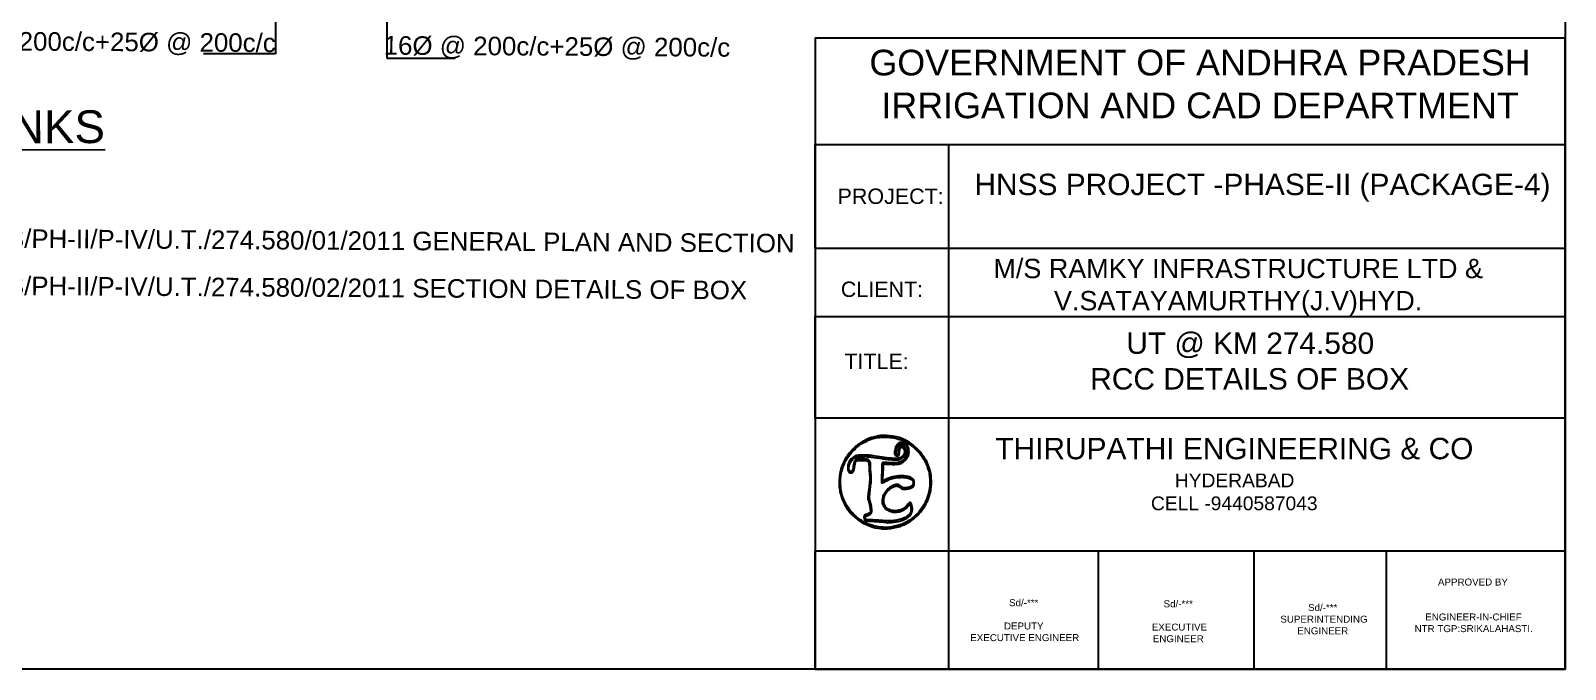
# Model space of a CAD drawing. Header units: millimetres. Extents: x 5124 to 6568637, y 2311 to 91879094.
# Drawn here: x 3810729 to 3820866, y 45935906 to 45940123 of the extents above; entities that cross this region are included whole.
import ezdxf

# ---------------------------------------------------------------- set-up
doc = ezdxf.new("R2010")
doc.units = ezdxf.units.MM
doc.header["$MEASUREMENT"] = 0
for name, color, linetype in [('DIMENSION', 7, 'Continuous'), ('DRAWING', 7, 'Continuous'), ('TEXT', 7, 'Continuous')]:
    doc.layers.add(name, color=color, linetype=linetype)
doc.styles.get("Standard").update_dxf_attribs({"font": 'arial.ttf', "height": 150})
doc.dimstyles.get("Standard").update_dxf_attribs({"dimtxt": 200, "dimasz": 110, "dimexe": 0.18, "dimexo": 0.0625, "dimgap": 0.09, "dimtad": 0, "dimtih": 1, "dimtoh": 1, "dimdec": 0, "dimzin": 0, "dimdsep": 46, "dimtxsty": 'Standard', "dimblk": 'OBLIQUE', "dimcen": 0.09, "dimse1": 1, "dimse2": 1, "dimadec": 0, "dimazin": 0, "dimtfac": 1, "dimtdec": 0, "dimtofl": 0, "dimtmove": 0, "dimatfit": 3, "dimfxl": 1, "dimtolj": 1, "dimtzin": 0, "dimarcsym": 0})

# ---------------------------------------------------------------- blocks, each defined once
blk = doc.blocks.new('_Oblique')
at = {"color": 0, "linetype": 'ByBlock', "lineweight": -2}
blk.add_line((-0.5, -0.5), (0.5, 0.5), dxfattribs=at)
blk = doc.blocks.new('*D120')
at = {"layer": 'Defpoints', "color": 0, "transparency": 16777216}
for p in [(3818485, 45946502), (3818485, 45946308), (3817886, 45939327)]:
    blk.add_point(p, dxfattribs=at)
at = {"layer": 'DIMENSION', "color": 0, "lineweight": -2, "transparency": 16777216}
for p, q in [((3817886, 45946308), (3818080, 45946308)), ((3818485, 45946308), (3818411, 45946308))]:
    blk.add_line(p, q, dxfattribs=at)
at = {"layer": 'DIMENSION', "color": 0, "lineweight": -2, "transparency": 16777216, "xscale": 95, "yscale": 95, "zscale": 95, "rotation": 180}
blk.add_blockref('_Oblique', (3817886, 45946308), dxfattribs=at)
at = {"layer": 'DIMENSION', "color": 0, "lineweight": -2, "transparency": 16777216, "xscale": 95, "yscale": 95, "zscale": 95}
blk.add_blockref('_Oblique', (3818485, 45946308), dxfattribs=at)
at = {"layer": 'DIMENSION', "color": 0, "transparency": 16777216, "insert": (3818245, 45946308), "char_height": 150, "attachment_point": 5}
blk.add_mtext('\\A1;350', dxfattribs=at)

msp = doc.modelspace()

# ---------------------------------------------------------------- linework, layer by layer
for points in [[(3816322.4, 45937446.1, 0.011371), (3816288.7, 45937438, 0.02579), (3816263.8, 45937430, 0.027062), (3816240.5, 45937419.7, 0.013799), (3816212.5, 45937404.4, 0.049276), (3816187.2, 45937386.2, 0.020623), (3816156.8, 45937357.1, 0.020736), (3816128.4, 45937324.9, 0.039557), (3816108.8, 45937296.4, 0.070595), (3816077.5, 45937218.7, 0.067578), (3816068.4, 45937134.1, 0.067285), (3816082.1, 45937049.9, 0.06891), (3816117.8, 45936973, 0.057705), (3816159.7, 45936921.9, 0.054334), (3816212.9, 45936880.6, 0.05355), (3816274.6, 45936851.2, 0.052844), (3816341.4, 45936835.4, 0.040381), (3816379, 45936833.7, 0.03202), (3816419.5, 45936837.8, 0.031364), (3816460.1, 45936847.1, 0.03411), (3816498, 45936861.2, 0.075635), (3816574, 45936910.6, 0.073326), (3816632.8, 45936980.8, 0.073591), (3816668.7, 45937064.7, 0.077104), (3816678, 45937154.1, 0.004861), (3816676.5, 45937178.9, 0.019003), (3816674.9, 45937194.2, 0.02286), (3816672.2, 45937207.9, 0.009468), (3816667.4, 45937226.1, 0.065489), (3816638, 45937294.5, 0.057691), (3816590.8, 45937356.3, 0.058022), (3816531.1, 45937405.3, 0.068022), (3816464.7, 45937436.2, 0.035725), (3816431.3, 45937444, 0.021943), (3816391.1, 45937448.6, 0.021989), (3816351.9, 45937449.6, 0.048915)], [(3816448.7, 45937429.7, -0.010053), (3816470.6, 45937423.4, -0.02116), (3816487.3, 45937417.4, -0.022523), (3816502.8, 45937410.4, -0.013074), (3816520.7, 45937400.6, -0.040153), (3816554.2, 45937377.4, -0.032263), (3816586.2, 45937347.4, -0.031944), (3816614.5, 45937313.2, -0.036921), (3816636.7, 45937277.3, -0.012801), (3816644.3, 45937261.8, -0.018323), (3816650.1, 45937247.8, -0.011926), (3816654.1, 45937236.1, -0.421559), (3816652.9, 45937233.8, 0.438354), (3816652.7, 45937233.4, 0.035377), (3816653.2, 45937232.2, 0.030088), (3816654.2, 45937230.7, 0.016409), (3816655.5, 45937229, -0.136522), (3816662.1, 45937214.2, -0.015322), (3816666.5, 45937177.4, -0.019775), (3816668.4, 45937138, -0.035566), (3816666.4, 45937105.7, -0.046854), (3816652.8, 45937047.2, -0.049001), (3816628.8, 45936993.3, -0.049074), (3816594.7, 45936945, -0.047266), (3816551.6, 45936903.7, -0.036649), (3816528.3, 45936887.9, -0.020541), (3816497.9, 45936872.1, -0.020402), (3816467.4, 45936859.2, -0.050634), (3816443.9, 45936853, 0.011096), (3816439.5, 45936852.2, 0.006376), (3816434.3, 45936851.1, 0.006368), (3816429.1, 45936849.8, 0.010561), (3816424.7, 45936848.6, -0.075797), (3816384.3, 45936842.8, -0.036256), (3816331.8, 45936847.1, -0.035773), (3816278.4, 45936859.3, -0.053967), (3816234.6, 45936878, -0.043816), (3816185.1, 45936912, -0.050353), (3816144.7, 45936952.6, -0.04992), (3816112.9, 45937000.8, -0.041857), (3816089.1, 45937057.2, -0.041799), (3816082.2, 45937086.8, -0.022952), (3816078.4, 45937123.9, -0.022835), (3816078, 45937161.8, -0.036198), (3816081.4, 45937194, -0.027029), (3816088.2, 45937222.2, -0.021589), (3816098.3, 45937251.8, -0.021847), (3816110.8, 45937279.8, -0.030803), (3816124.5, 45937303.5, -0.030973), (3816141.2, 45937325.7, -0.014365), (3816165.4, 45937352.3, -0.013732), (3816190.2, 45937376.8, -0.048124), (3816208, 45937390.4, -0.015617), (3816222.2, 45937398.7, -0.006514), (3816241.9, 45937408.9, -0.006284), (3816261.3, 45937418.5, -0.02113), (3816274.4, 45937424, -0.047647), (3816313.6, 45937434.6, -0.034153), (3816358.7, 45937439.2, -0.033468), (3816405.3, 45937437.6, -0.039389)], [(3816466.3, 45937402.1, 0.079905), (3816458.3, 45937397.2, 0.042826), (3816450.1, 45937388.8, 0.042991), (3816443.6, 45937379.3, 0.097401), (3816440.9, 45937371.2, -0.017144), (3816440.2, 45937366.6, -0.007361), (3816438.9, 45937360.5, -0.007273), (3816437.3, 45937354, -0.009527), (3816435.7, 45937348.2, 0.057314), (3816433.7, 45937336.8, 0.105744), (3816435.1, 45937327.4, 0.129803), (3816439.8, 45937320.8, 0.112787), (3816447.5, 45937316.9, 0.089359), (3816456.6, 45937316.2, 0.205539), (3816462.5, 45937319.6, 0.119945), (3816466.1, 45937327.8, 0.023277), (3816468.1, 45937344, -0.017196), (3816470, 45937360.6, -0.101894), (3816473, 45937368.8, -0.209902), (3816477.9, 45937372.1, -0.109281), (3816485.4, 45937371.9, -0.199104), (3816494.8, 45937364.9, -0.104543), (3816499.6, 45937350.9, -0.087788), (3816498.7, 45937333.7, -0.092435), (3816492, 45937318.2, -0.140361), (3816476.3, 45937305.2, -0.085225), (3816452.7, 45937299.2, -0.045138), (3816415.6, 45937299.8, -0.010085), (3816352.8, 45937307.6, 0.001129), (3816291.8, 45937316.4, 0.010475), (3816265.4, 45937319.5, 0.019654), (3816245.4, 45937320.7, 0.009807), (3816220, 45937320.7, 0.021045), (3816193.2, 45937319.1, 0.064199), (3816175.6, 45937314.9, 0.07759), (3816161.4, 45937306.9, 0.04157), (3816146.7, 45937293.1, 0.033858), (3816136.6, 45937280.3, 0.055821), (3816130.2, 45937268.1, 0.056084), (3816126.6, 45937254.9, 0.03454), (3816125.2, 45937238.8, 0.036481), (3816126.2, 45937222.5, 0.103396), (3816129.9, 45937211.9, 0.148662), (3816136.6, 45937205.9, 0.109578), (3816146.4, 45937203.7, 0.120124), (3816156.1, 45937206, 0.145), (3816162.8, 45937212.5, 0.076305), (3816167.6, 45937225.1, 0.015923), (3816171.9, 45937248.4, -0.009484), (3816173.8, 45937260, -0.012925), (3816176, 45937270.4, -0.009784), (3816178.3, 45937278.8, -0.12767), (3816179.9, 45937281.6, -0.187867), (3816186.2, 45937284.4, -0.006627), (3816213.5, 45937285.2, -0.01166), (3816239.9, 45937285, -0.060862), (3816254.2, 45937282.8, -0.161099), (3816260.2, 45937278.8, -0.110854), (3816263.6, 45937271.4, -0.037878), (3816265.7, 45937256.9, -0.003666), (3816267.8, 45937221.3, 0.004284), (3816268.5, 45937208.3, 0.004704), (3816269.5, 45937195.7, 0.004401), (3816270.6, 45937185, 0.023561), (3816271.4, 45937179.2, -0.066487), (3816272.1, 45937168.9, -0.007257), (3816270.2, 45937145.2, -0.006419), (3816266.4, 45937110.7, -0.001903), (3816259.8, 45937058.2, 0.0101), (3816258.1, 45937042.6, 0.046767), (3816258.1, 45937033.5, 0.054451), (3816259.9, 45937025.3, 0.016832), (3816264.2, 45937013.4, -0.025497), (3816267.6, 45937003.7, -0.017703), (3816270.4, 45936992.4, -0.016989), (3816272.5, 45936980.4, -0.017395), (3816273.8, 45936968.3), (3816275.7, 45936942.4), (3816263.4, 45936935.5, -0.015536), (3816258.3, 45936932.9, -0.017122), (3816253.3, 45936930.6, -0.016739), (3816248.9, 45936929, -0.078777), (3816246.2, 45936928.6, 0.131176), (3816239.8, 45936926.9, 0.136592), (3816235.2, 45936922.2, 0.106124), (3816232.9, 45936914.8, 0.058162), (3816233.2, 45936905.2, 0.016688), (3816234.2, 45936899.8, 0.019181), (3816235.5, 45936894.8, 0.018627), (3816236.9, 45936890.7, 0.096084), (3816238.2, 45936888.6, 0.155202), (3816240.5, 45936887.4, 0.015688), (3816246.6, 45936886.3, 0.01847), (3816254.2, 45936885.5, 0.013691), (3816262.6, 45936885.1, -0.011921), (3816291.1, 45936884.1, -0.00413), (3816332.2, 45936881.2, -0.001098), (3816375.8, 45936877.8, -0.118504), (3816381.4, 45936875.9, 0.16291), (3816387.7, 45936874.5, 0.003581), (3816419.5, 45936877.6, 0.008625), (3816450.1, 45936881.4, 0.028406), (3816470.1, 45936885.4, 0.032579), (3816488.9, 45936891.7, 0.025466), (3816508.4, 45936900.8, 0.026004), (3816525.6, 45936911.1, 0.061344), (3816536.9, 45936920.8, 0.068447), (3816546.8, 45936935.4, 0.076262), (3816552, 45936951.6, 0.067476), (3816552.4, 45936970.2, 0.040065), (3816548.2, 45936991.9, 0.044341), (3816544.2, 45937002.4, 0.167899), (3816539.4, 45937007.2, 0.248042), (3816533.9, 45937007.1, 0.093969), (3816527.8, 45937001.9, -0.014529), (3816508.6, 45936979.5, -0.059632), (3816495.1, 45936967.7, -0.07471), (3816480.8, 45936960.9, -0.031322), (3816459.9, 45936955.9, -0.011719), (3816446.6, 45936953.9, -0.030157), (3816436.9, 45936953.3, -0.035481), (3816428.1, 45936953.9, -0.022756), (3816418.1, 45936955.7, -0.041651), (3816402.6, 45936960.7, -0.044873), (3816388.6, 45936968.1, -0.048687), (3816377.2, 45936977.1, -0.078972), (3816369.8, 45936987, -0.088886), (3816365.3, 45937001.1, -0.038681), (3816364.2, 45937020.9, -0.038538), (3816366.2, 45937041.1, -0.068656), (3816371.4, 45937057, -0.047822), (3816380.7, 45937072.4, -0.035478), (3816393.7, 45937087.4, -0.035754), (3816408.6, 45937100.3, -0.052131), (3816423.4, 45937109.2, -0.030465), (3816439.2, 45937115.4, -0.089851), (3816450.7, 45937117, -0.11423), (3816460.4, 45937114.3, -0.067663), (3816470.1, 45937107.1, 0.096235), (3816482.4, 45937099.1, 0.073317), (3816498.1, 45937095.3, 0.064558), (3816516.1, 45937095.9, 0.048869), (3816535.3, 45937101, 0.015923), (3816552.9, 45937108.3, 0.109612), (3816560.4, 45937113.9, 0.141247), (3816563.9, 45937121.5, 0.03256), (3816565.1, 45937135.7, 0.013265), (3816565, 45937146.7, 0.061516), (3816564, 45937153, 0.091027), (3816561.7, 45937157.6, 0.050414), (3816557.5, 45937162.3, 0.128873), (3816523.8, 45937179.4, 0.05989), (3816474.6, 45937184, 0.055893), (3816420.9, 45937176.6, 0.065288), (3816373.1, 45937157.5, -0.008116), (3816367.3, 45937154.4, -0.012981), (3816362.2, 45937152, -0.006773), (3816358, 45937150.1, -0.304845), (3816357.1, 45937150.3, -0.211798), (3816356.7, 45937151.3, -0.000838), (3816357.3, 45937164, -0.003985), (3816358.2, 45937178.5, -0.002472), (3816359.5, 45937195.5, 0.004385), (3816360.7, 45937213.3, 0.005065), (3816361.6, 45937230.2, 0.004554), (3816362, 45937244.6, 0.029433), (3816361.8, 45937251.9), (3816360.6, 45937264.1), (3816375.1, 45937261.9, 0.022308), (3816383, 45937261, 0.005402), (3816396.1, 45937260.3, 0.005531), (3816411.2, 45937259.9, 0.005473), (3816426.3, 45937259.7, 0.006594), (3816447.7, 45937260, 0.031106), (3816460, 45937261.1, 0.045299), (3816469.7, 45937263.5, 0.025886), (3816480.9, 45937268.1, 0.074598), (3816501.9, 45937282, 0.070434), (3816518.3, 45937301.6, 0.07263), (3816528.2, 45937324.5, 0.089071), (3816530.2, 45937347.6, 0.01957), (3816528.1, 45937364.3, 0.056074), (3816524.8, 45937375.6, 0.065261), (3816519.5, 45937384.8, 0.034277), (3816510.7, 45937394.8, 0.027009), (3816504.6, 45937400.2, 0.068734), (3816499.6, 45937403.2, 0.07176), (3816494, 45937404.6, 0.031521), (3816486.5, 45937405, 0.016443), (3816480.7, 45937404.7, 0.015199), (3816474.9, 45937404.1, 0.015395), (3816469.7, 45937403.2, 0.04795)], [(3816500.4, 45937391.6, -0.056619), (3816509.4, 45937382.4, -0.070112), (3816515.3, 45937372.1, -0.063176), (3816518.5, 45937359.6, -0.036102), (3816519.4, 45937344.1, -0.026103), (3816518.4, 45937328.2, -0.05922), (3816515.5, 45937316.5, -0.061276), (3816510.1, 45937306.1, -0.029698), (3816500.9, 45937294.2, -0.094532), (3816482.8, 45937280.1, -0.069609), (3816458.8, 45937271.7, -0.05177), (3816427, 45937268.8, -0.023109), (3816385, 45937271.2, 0.014899), (3816364.1, 45937272.7, 0.124815), (3816354.9, 45937270.8, 0.252886), (3816351, 45937265.4, 0.073732), (3816351.2, 45937254.7, -0.042717), (3816351.8, 45937247.4, -0.005288), (3816351.6, 45937231.5, -0.006212), (3816350.9, 45937212.6, -0.005103), (3816349.6, 45937192.4, 0.004606), (3816348.3, 45937170.6, 0.010714), (3816347.8, 45937154.2, 0.007341), (3816347.9, 45937141.8, 0.193504), (3816349.2, 45937138.8, 0.272952), (3816351.9, 45937138.1, 0.017404), (3816360.1, 45937140.8, 0.018882), (3816371, 45937145.2, 0.007944), (3816385.3, 45937152, -0.00991), (3816404.7, 45937161, -0.029968), (3816418.3, 45937166.1, -0.03192), (3816432, 45937169.4, -0.012489), (3816451.2, 45937172.2, -0.031624), (3816483.7, 45937174.1, -0.042774), (3816513.1, 45937171.4, -0.049658), (3816537.1, 45937164.6, -0.102801), (3816553.3, 45937153.9, -0.146745), (3816556.4, 45937148.1, -0.055372), (3816557.3, 45937138.8, -0.054274), (3816556.1, 45937129, -0.094139), (3816552.7, 45937121.5, -0.119575), (3816545.6, 45937115.3, -0.039208), (3816532.7, 45937109.8, -0.03788), (3816517.4, 45937105.8, -0.043914), (3816502.5, 45937104.5, -0.027336), (3816493.8, 45937105, -0.068469), (3816487.7, 45937106.6, -0.065144), (3816482, 45937109.8, -0.022939), (3816474.7, 45937115.7, 0.07041), (3816462.4, 45937124, 0.111511), (3816450.1, 45937126.9, 0.08847), (3816435.8, 45937124.5, 0.032101), (3816416.7, 45937116.3, 0.049567), (3816400.5, 45937105.9, 0.035227), (3816384.6, 45937091.3, 0.034846), (3816370.7, 45937074.4, 0.044392), (3816360.4, 45937057, 0.072348), (3816356.5, 45937044.3, 0.020236), (3816354.1, 45937023.5, 0.012952), (3816353.1, 45937002.7, 0.265664), (3816356, 45936997.3, -0.115377), (3816357.2, 45936996.1, -0.049412), (3816358.2, 45936994.1, -0.04534), (3816358.9, 45936991.6, -0.044785), (3816359.1, 45936989.1, 0.179828), (3816362.4, 45936980.4, 0.032309), (3816374.7, 45936967.9, 0.035345), (3816389.6, 45936956.3, 0.067561), (3816403.2, 45936949.7, 0.028537), (3816418.9, 45936945.5, 0.039847), (3816433.4, 45936943.7, 0.038236), (3816448.4, 45936944.1, 0.023572), (3816465.8, 45936946.8, 0.033201), (3816483.8, 45936951.8, 0.052304), (3816498.3, 45936958.6, 0.054197), (3816510.6, 45936968, 0.038969), (3816522.3, 45936981, -0.007998), (3816526.7, 45936986.6, -0.011914), (3816530.8, 45936991.3, -0.007046), (3816534.3, 45936995.1, -0.189724), (3816535.6, 45936995.7, -0.31512), (3816536.5, 45936995.1, -0.012989), (3816538.2, 45936991, -0.018519), (3816539.9, 45936985.8, -0.0116), (3816541.5, 45936979.7, -0.076654), (3816543.4, 45936956.5, -0.116551), (3816537.4, 45936937.3, -0.101292), (3816522.6, 45936921, -0.047771), (3816498.1, 45936906.4, -0.047916), (3816466.3, 45936894.9, -0.038807), (3816430.6, 45936888.7, -0.030246), (3816386.6, 45936887.2, -0.013533), (3816328.8, 45936890.3, 0.003397), (3816310.2, 45936891.6, 0.003258), (3816291.3, 45936892.8, 0.003226), (3816274.6, 45936893.6, 0.011736), (3816264, 45936893.8), (3816244, 45936893.6), (3816244, 45936903.1), (3816244, 45936910.5), (3816244, 45936915, -0.255878), (3816244.6, 45936916.2, -0.021331), (3816247.7, 45936917.9, -0.024284), (3816251.7, 45936919.8, -0.016153), (3816256.5, 45936921.6, 0.029102), (3816261.9, 45936923.7, 0.019825), (3816267.8, 45936926.8, 0.020023), (3816273.2, 45936930.2, 0.037497), (3816277.3, 45936933.4, 0.047773), (3816282, 45936938.7, 0.109676), (3816284.1, 45936943.5, 0.059805), (3816284.6, 45936950.5, 0.007063), (3816283.7, 45936966, 0.017193), (3816282.6, 45936977, 0.01193), (3816280.5, 45936989.2, 0.012048), (3816278, 45937001, 0.024163), (3816275.4, 45937010, -0.021994), (3816272, 45937021.4, -0.038871), (3816270.3, 45937031.1, -0.030789), (3816270, 45937042.4, -0.009072), (3816270.9, 45937059.6, -0.001709), (3816271.8, 45937072, -0.001884), (3816272.8, 45937084, -0.001751), (3816273.7, 45937094.2, -0.009616), (3816274.3, 45937099.7, 0.002783), (3816279.3, 45937139.9, 0.015642), (3816281.2, 45937161.5, 0.027419), (3816281.2, 45937177.2, 0.025052), (3816279.5, 45937193.3, -0.013359), (3816278.2, 45937204, -0.007032), (3816277, 45937217.2, -0.006991), (3816276.2, 45937230.8, -0.010691), (3816275.9, 45937242.7, 0.009817), (3816275.5, 45937264.1, 0.054013), (3816273.8, 45937275.6, 0.099692), (3816270.2, 45937282.9, 0.084336), (3816263.8, 45937288.8, 0.111049), (3816252.4, 45937293.1, 0.01671), (3816228, 45937295.6, 0.019303), (3816203, 45937296.4, 0.061247), (3816186.4, 45937294.3, 0.116126), (3816176.9, 45937289.3, 0.097571), (3816169.9, 45937280.3, 0.067516), (3816165, 45937266.3, 0.026486), (3816162.1, 45937246.1, -0.029178), (3816159.4, 45937228.6, -0.08956), (3816154.9, 45937217.5, -0.186289), (3816148.8, 45937213, -0.209405), (3816141.7, 45937214, -0.132851), (3816136.3, 45937219.8, -0.091992), (3816133.6, 45937228.4, -0.064225), (3816133.7, 45937240.2, -0.027894), (3816136.8, 45937255.5, -0.043994), (3816142, 45937270.3, -0.055217), (3816149.4, 45937282.8, -0.053692), (3816159.6, 45937293.6, -0.038475), (3816173, 45937303.4, -0.115688), (3816194.1, 45937310.5, -0.031518), (3816229.5, 45937311.6, -0.022483), (3816279.9, 45937307.7, -0.007666), (3816352.8, 45937297.7, 0.006179), (3816375.1, 45937294.6, 0.0054), (3816398.5, 45937291.8, 0.005436), (3816419.7, 45937289.8, 0.016056), (3816434.3, 45937289, 0.009603), (3816450.7, 45937289, 0.036421), (3816460.9, 45937290, 0.048057), (3816469.3, 45937292.2, 0.026799), (3816479.1, 45937296.5, 0.051449), (3816492.8, 45937305.1, 0.079901), (3816502.2, 45937315.4, 0.083725), (3816507.6, 45937327.7, 0.062275), (3816509.5, 45937342.5, 0.027547), (3816509.1, 45937350, 0.025908), (3816507.8, 45937357.5, 0.027051), (3816505.9, 45937364.4, 0.042534), (3816503.5, 45937370.1, 0.029286), (3816499.6, 45937376.4, 0.113768), (3816496.3, 45937379.4, 0.10469), (3816491.7, 45937380.8, 0.022841), (3816483.5, 45937381.2, 0.022154), (3816475.3, 45937380.8, 0.107946), (3816470.8, 45937379.4, 0.118554), (3816467.6, 45937376.4, 0.029201), (3816463.9, 45937370, 0.04357), (3816461.7, 45937364.4, 0.022936), (3816459.9, 45937357.2, 0.022268), (3816458.7, 45937349.4, 0.027017), (3816458.3, 45937342, -0.013965), (3816458.1, 45937334.1, -0.050225), (3816457.3, 45937329.1, -0.097184), (3816455.9, 45937326.2, -0.23583), (3816453.9, 45937325.2, -0.162421), (3816448.3, 45937327.1, -0.180712), (3816445.3, 45937331.9, -0.084641), (3816444.9, 45937340.7, -0.019045), (3816447.4, 45937355.7, -0.042593), (3816452.7, 45937373.7, -0.090406), (3816460.3, 45937386, -0.113659), (3816470.4, 45937393.1, -0.096515), (3816483.3, 45937395.6, -0.029399), (3816488.3, 45937395.3, -0.028215), (3816493.3, 45937394.4, -0.029397), (3816497.7, 45937393.1, -0.08398)]]:
    msp.add_lwpolyline(points, format="xyb", close=True)
at = {"layer": 'DRAWING'}
msp.add_lwpolyline([(3794428.9, 45954459), (3820865.5, 45954459), (3820865.5, 45935906.4), (3794428.9, 45935906.4)], close=True, dxfattribs=at)
at = {"layer": 'TEXT'}
for points in [[(3820865.5, 45940074), (3815910.6, 45940074), (3815910.6, 45935906.4), (3820865.5, 45935906.4)], [(3815910.6, 45939371.9), (3820865.5, 45939371.9), (3820865.5, 45938684.9), (3815910.6, 45938684.9)], [(3815910.6, 45938236.3), (3820865.5, 45938236.3), (3820865.5, 45937565.8), (3815910.6, 45937565.8)], [(3815910.6, 45936688.4), (3820865.5, 45936688.4), (3820865.5, 45935906.4), (3815910.6, 45935906.4)]]:
    msp.add_lwpolyline(points, close=True, dxfattribs=at)
for points in [[(3816790.4, 45939371.9), (3816790.4, 45935906.4)], [(3817780.5, 45936688.4), (3817780.5, 45935906.4)], [(3818808.6, 45936688.4), (3818808.6, 45935906.4)], [(3819681.4, 45936688.4), (3819681.4, 45935906.4)]]:
    msp.add_lwpolyline(points, dxfattribs=at)

# ---------------------------------------------------------------- texts
at = {"layer": 'DRAWING'}
for p in [(3810057.8, 45939995.7), (3813059.9, 45939965.3)]:
    msp.add_text('16Ø @ 200c/c+25Ø @ 200c/c', height=122.311, rotation=359.65712, dxfattribs=at).set_placement(p)
at = {"layer": 'DRAWING', "char_height": 122.311, "width": 9248.75, "attachment_point": 1, "rotation": 359.65712}
for s, insert in [('1.DR.NO HNSS/PH-II/P-IV/U.T./274.580/01/2011 GENERAL PLAN AND SECTION', (3809470.9, 45938818.7)), ('2.DR.NO HNSS/PH-II/P-IV/U.T./274.580/02/2011 SECTION DETAILS OF BOX', (3809470.6, 45938506.9))]:
    msp.add_mtext(s, dxfattribs=dict(at, insert=insert))
at = {"layer": 'TEXT'}
msp.add_text('%%UR.C.C DETAILS BOX UNDER CANAL BANKS', height=216.554, rotation=0.1412, dxfattribs=at).set_placement((3804966.7, 45939365.9))
at = {"layer": 'TEXT', "color": 7, "width": 4835.137, "attachment_point": 5}
for s, insert, char_height in [('GOVERNMENT OF ANDHRA PRADESH\\PIRRIGATION AND CAD DEPARTMENT', (3818453, 45939770.3), 169.542), ('HNSS PROJECT -PHASE-II (PACKAGE-4)', (3818865.1, 45939086.8), 141.285)]:
    msp.add_mtext(s, dxfattribs=dict(at, insert=insert, char_height=char_height))
at = {"layer": 'TEXT', "attachment_point": 1}
for s, insert, char_height, width in [('PROJECT:', (3816058.4, 45939081), 101.5, 947.069), ('\\pi7.2431;M/S RAMKY INFRASTRUCTURE LTD &\\P\\pi407.25;V.SATAYAMURTHY(J.V)HYD.', (3817080.7, 45938616.8), 127.425, 3231.314), ('CLIENT:', (3816079.9, 45938466.7), 101.5, 947.069), ('\\pi1386.7;UT @ KM 274.580\\P\\pi1148.5;RCC DETAILS OF BOX', (3816579.1, 45938130.6), 141.285, 4385.883), ('TITLE:', (3816103.3, 45937991), 101.5, 550.418), ('\\pi620.54;THIRUPATHI ENGINEERING & CO\\P\\pi1806.5;{\\H0.64302x;HYDERABAD\\P\\pi1648.6;CELL -9440587043}', (3816479.9, 45937434.7), 141.285, 4385.883), ('\\pi157.02;APPROVED BY\\P\\pi387.79;\\P\\pi369.89;  \\P\\pi73.133;ENGINEER-IN-CHIEF\\P\\pi2.6854;NTR TGP:SRIKALAHASTI.', (3819867.3, 45936505.7), 46.136, 775.585), ('\\pi1063.7;Sd/-***\\P\\pi1157.9;\\P\\pi1029.9;DEPUTY \\P\\pi789.38; EXECUTIVE ENGINEER', (3816127.7, 45936369.4), 46.136, 2315.708), ('\\pi1063.7;Sd/-***\\P\\pi1148.9; \\P\\pi967.98; EXECUTIVE \\P\\pi992.49;ENGINEER', (3817148.3, 45936362.1), 46.136, 2315.708), ('\\pi1063.7;Sd/-***\\P\\pi862.64; SUPERINTENDING  \\P\\pi992.49;ENGINEER', (3818102.6, 45936337.5), 46.136, 2315.708)]:
    msp.add_mtext(s, dxfattribs=dict(at, insert=insert, char_height=char_height, width=width))

# ---------------------------------------------------------------- dimensions: what is measured, and where the dimension line sits
at = {"layer": 'DIMENSION'}
dim = msp.add_linear_dim(base=(3818484.8, 45946307.9), p1=(3817885.9, 45939327.1), p2=(3818484.8, 45946502.5), text='350', dimstyle='Standard', override={"dimasz": 95, "dimfxl": 2000, "dimarcsym": 1}, dxfattribs=at)
dim.commit()
dim.dimension.update_dxf_attribs({"geometry": '*D120', "text_midpoint": (3818245.1, 45946307.9), "dimtype": 160})

# ---------------------------------------------------------------- leaders
at = {"layer": 'DRAWING'}
for points in [[(3812346.2, 45940537), (3812346.2, 45939970), (3811869.9, 45939970)], [(3813080, 45940537), (3813080, 45939942.4), (3813532.5, 45939942.4)]]:
    msp.add_leader(points, dimstyle='Standard', override={"dimasz": 95, "dimgap": 0.09, "dimtad": 0, "dimfxl": 2000, "dimarcsym": 1}, dxfattribs=at)

doc.saveas('drawing.dxf')
